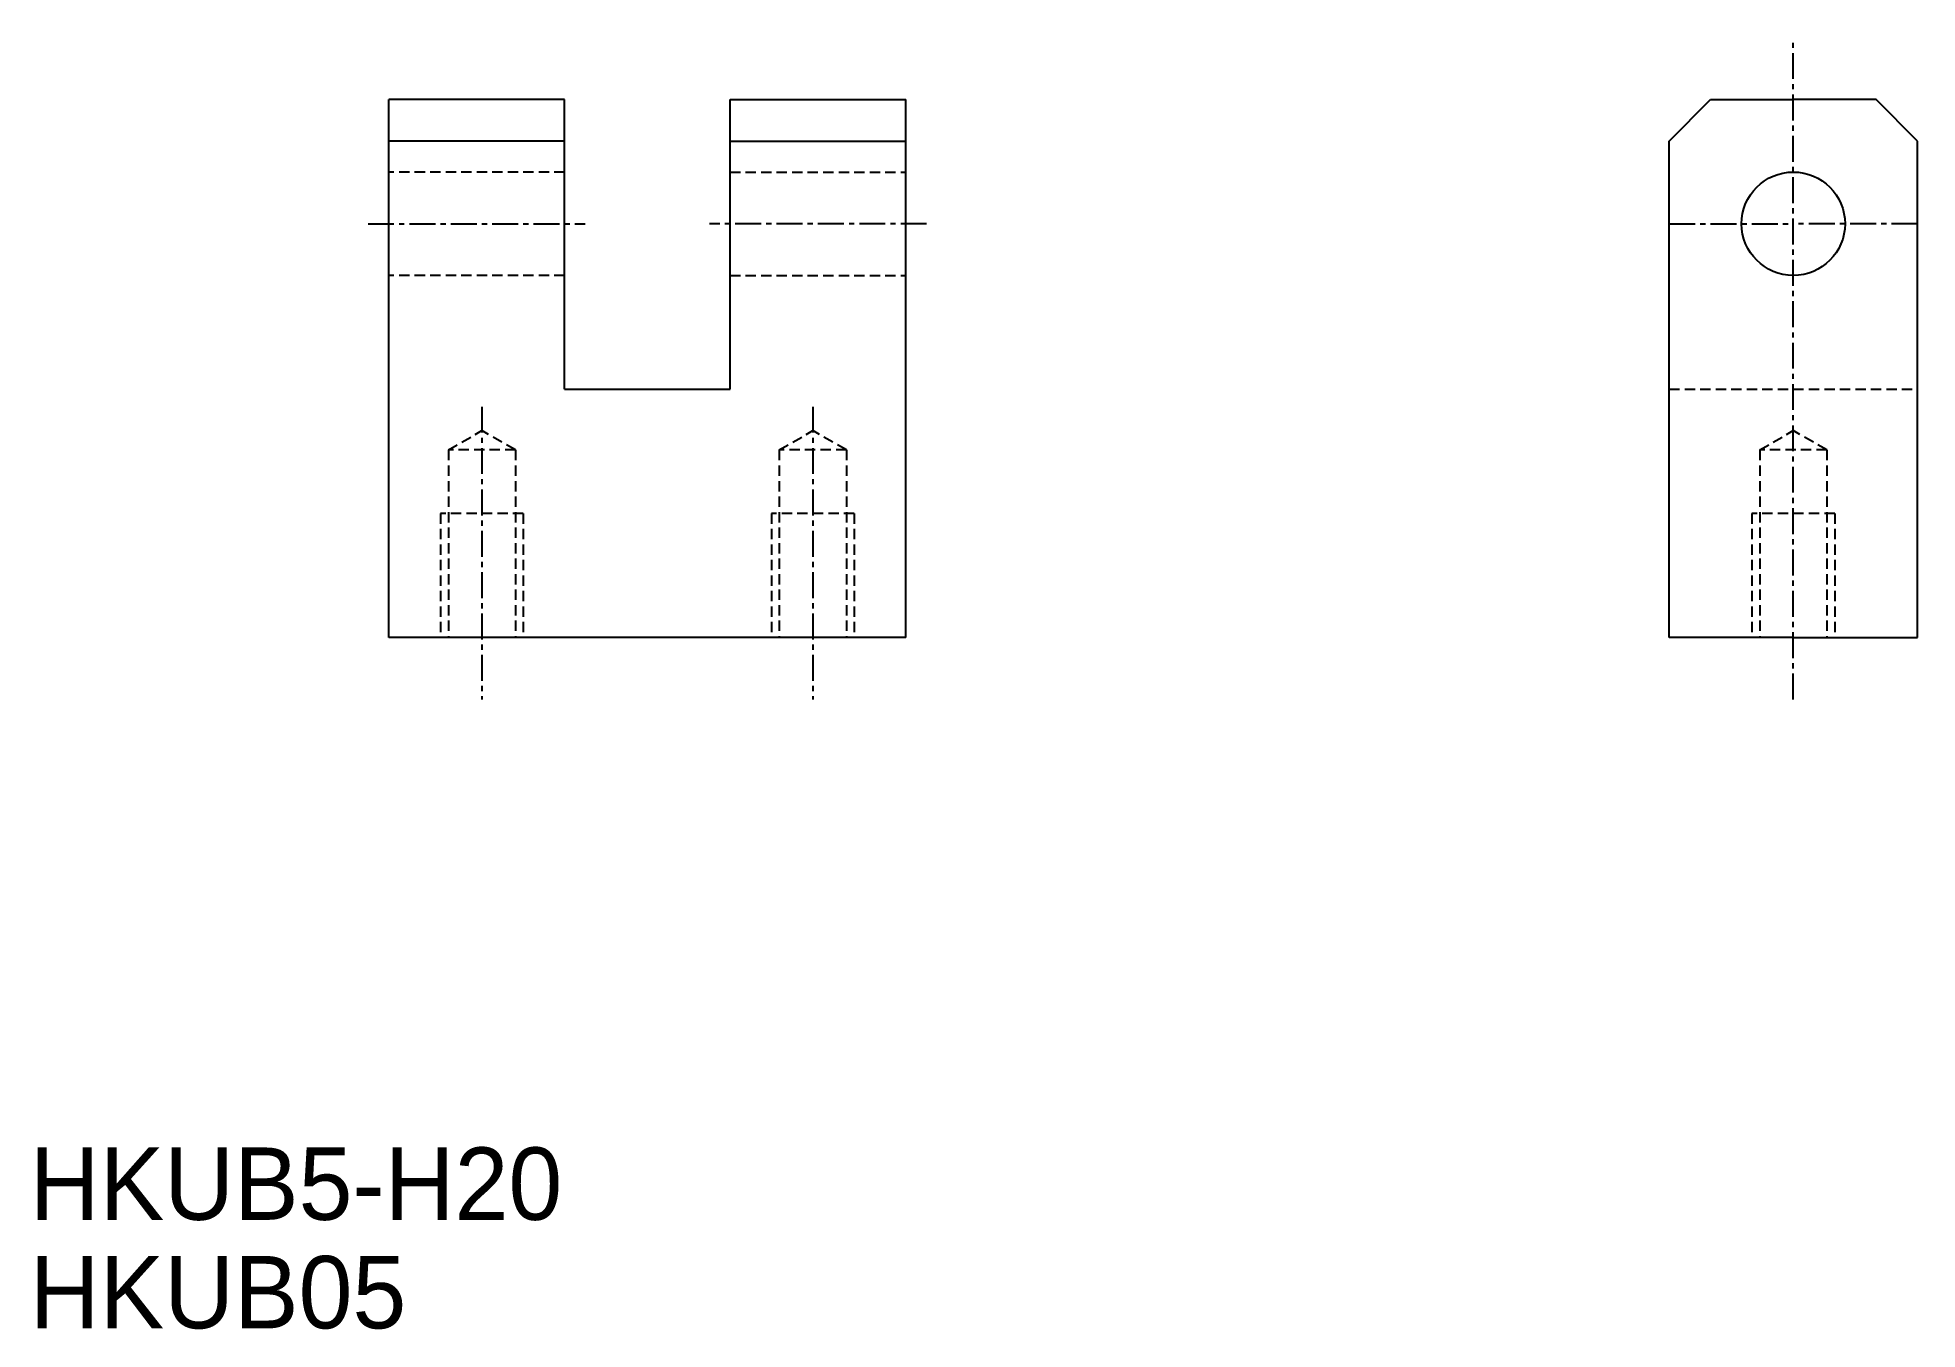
# Model space of a CAD drawing. Extents: x 0.8 to 91.7, y 0.9 to 63.3.
import ezdxf

# ---------------------------------------------------------------- set-up
doc = ezdxf.new("R2010")
doc.units = 0
doc.linetypes.add('CENTER', pattern=[2, 1.25, -0.25, 0.25, -0.25])
doc.linetypes.add('DASHED', pattern=[0.75, 0.5, -0.25])
doc.layers.get('0').update_dxf_attribs({"linetype": 'CONTINUOUS'})
doc.layers.add('CENTER', color=1, linetype='CENTER')

msp = doc.modelspace()

# ---------------------------------------------------------------- linework, layer by layer
at = {"color": 7, "linetype": 'CONTINUOUS'}
for p, q in [((17.819, 34.33), (17.819, 60.33)), ((26.319, 60.33), (17.819, 60.33)), ((26.319, 46.33), (26.319, 60.33)), ((34.319, 46.33), (34.319, 60.33)), ((34.319, 60.33), (42.819, 60.33)), ((42.819, 34.33), (42.819, 60.33)), ((79.723, 58.33), (81.723, 60.33)), ((81.723, 60.33), (85.723, 60.33)), ((89.723, 60.33), (85.723, 60.33)), ((91.723, 58.33), (89.723, 60.33)), ((26.319, 58.33), (17.819, 58.33)), ((34.319, 58.33), (42.819, 58.33)), ((79.723, 34.33), (79.723, 58.33)), ((91.723, 34.33), (91.723, 58.33)), ((26.319, 46.33), (34.319, 46.33)), ((42.819, 34.33), (17.819, 34.33)), ((85.723, 34.33), (79.723, 34.33)), ((85.723, 34.33), (91.723, 34.33))]:
    msp.add_line(p, q, dxfattribs=at)
at = {"color": 3, "linetype": 'DASHED'}
for p, q in [((26.319, 56.83), (17.819, 56.83)), ((34.319, 56.83), (42.819, 56.83)), ((26.319, 51.83), (17.819, 51.83)), ((34.319, 51.83), (42.819, 51.83)), ((79.723, 46.33), (91.723, 46.33)), ((20.698, 43.394), (22.319, 44.33)), ((23.94, 43.394), (22.319, 44.33)), ((36.698, 43.394), (38.319, 44.33)), ((39.94, 43.394), (38.319, 44.33)), ((84.102, 43.394), (85.723, 44.33)), ((87.344, 43.394), (85.723, 44.33)), ((20.698, 43.394), (20.698, 34.33)), ((23.94, 43.394), (20.698, 43.394)), ((23.94, 43.394), (23.94, 34.33)), ((39.94, 43.394), (36.698, 43.394)), ((36.698, 43.394), (36.698, 34.33)), ((39.94, 43.394), (39.94, 34.33)), ((87.344, 43.394), (84.102, 43.394)), ((84.102, 43.394), (84.102, 34.33)), ((87.344, 43.394), (87.344, 34.33)), ((20.319, 40.33), (20.319, 34.33)), ((24.319, 40.33), (20.319, 40.33)), ((24.319, 40.33), (24.319, 34.33)), ((40.319, 40.33), (36.319, 40.33)), ((36.319, 40.33), (36.319, 34.33)), ((40.319, 40.33), (40.319, 34.33)), ((87.723, 40.33), (83.723, 40.33)), ((83.723, 40.33), (83.723, 34.33)), ((87.723, 40.33), (87.723, 34.33))]:
    msp.add_line(p, q, dxfattribs=at)
at = {"color": 7, "linetype": 'CONTINUOUS'}
msp.add_circle((85.723, 54.33), 2.5, dxfattribs=at)
at = {"layer": 'CENTER', "color": 1, "linetype": 'CENTER'}
for p, q in [((85.723, 31.33), (85.723, 63.33)), ((16.819, 54.33), (27.319, 54.33)), ((43.819, 54.33), (33.319, 54.33)), ((79.723, 54.33), (85.723, 54.33)), ((91.723, 54.33), (85.723, 54.33)), ((22.319, 45.484), (22.319, 31.33)), ((38.319, 45.484), (38.319, 31.33))]:
    msp.add_line(p, q, dxfattribs=at)

# ---------------------------------------------------------------- texts
at = {"color": 7, "linetype": 'CONTINUOUS'}
for s, p in [('HKUB5-H20', (0.455, 6.175)), ('HKUB05', (0.455, 0.929))]:
    msp.add_text(s, height=3.5, dxfattribs=at).set_placement(p)

doc.saveas('drawing.dxf')
